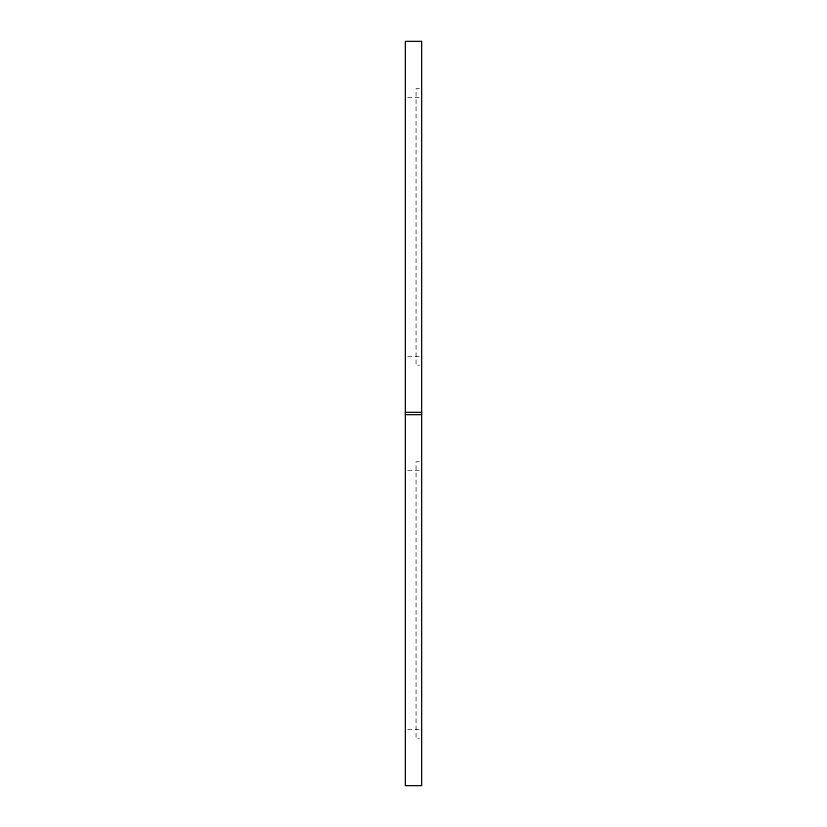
<?xml version="1.0" encoding="UTF-8"?>
<svg xmlns="http://www.w3.org/2000/svg" width="827" height="827" viewBox="0 0 827 827"><rect width="100%" height="100%" fill="white"/><g stroke="black" fill="none" stroke-linecap="round" stroke-linejoin="round"><path stroke-width="0.62" stroke-dasharray="4.13 3.1" d="M419.423 88.448L416.064 88.448L416.064 365.234L419.423 365.234M407.845 97.317L419.155 97.317M407.845 356.375L419.155 356.375M419.423 461.766L416.064 461.766L416.064 738.552L419.423 738.552M407.845 470.625L419.155 470.625M407.845 729.683L419.155 729.683"/><path stroke-width="1.24" d="M405.344 412.332L421.656 412.332M405.344 414.668L421.656 414.668M421.656 41.35L405.344 41.35L405.344 785.65L421.656 785.65L421.656 41.35"/></g></svg>
